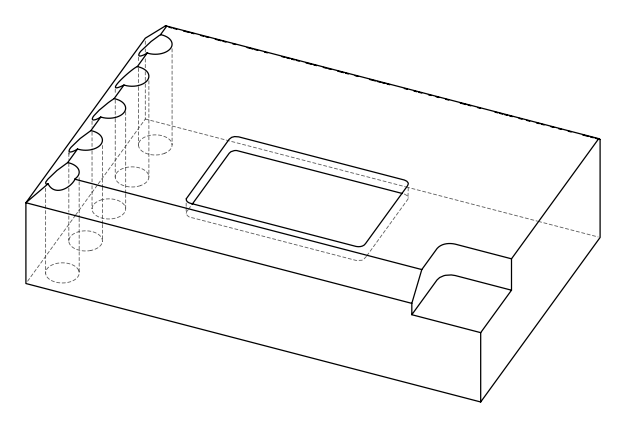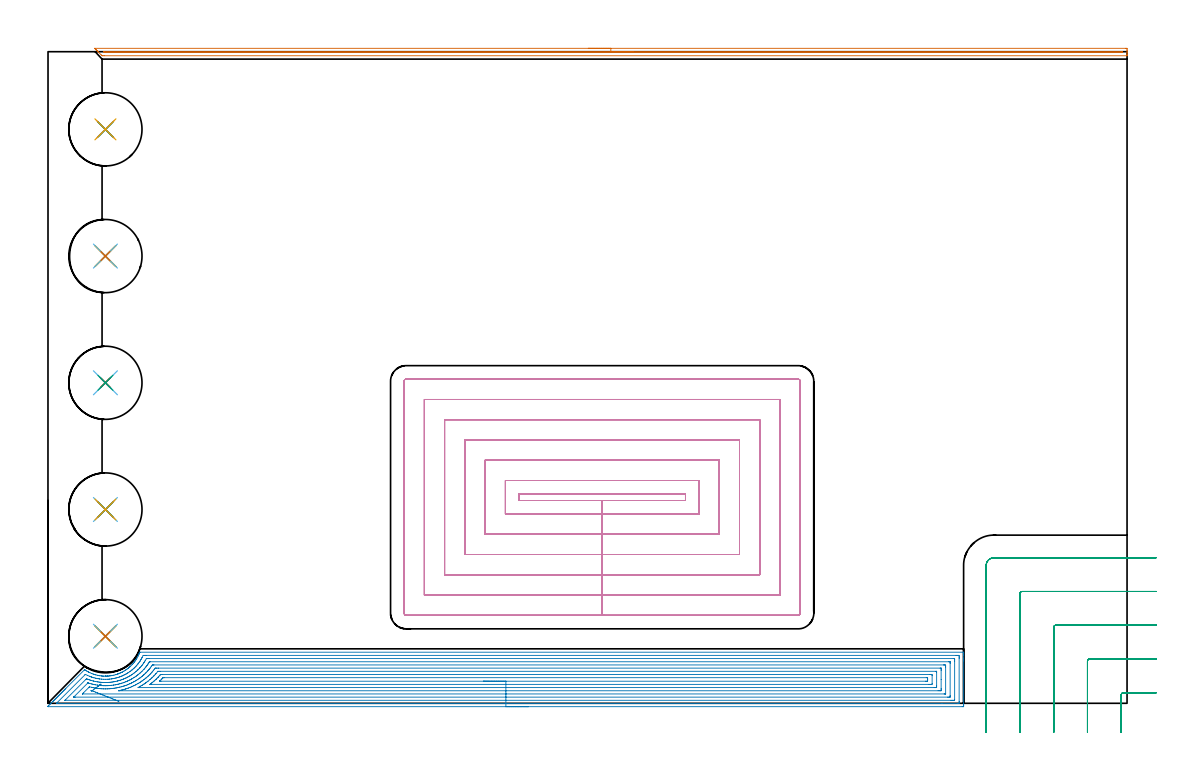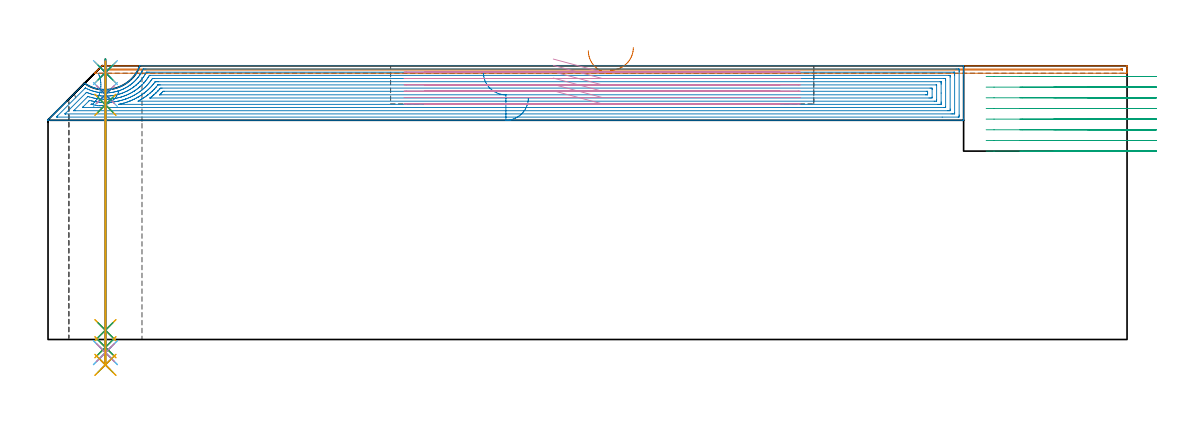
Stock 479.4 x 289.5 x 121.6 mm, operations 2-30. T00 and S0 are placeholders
(PLAN: 30 operations, 23 tool changes, 100 min)
(1 AREA_MILL | FG_CHAMFER_SURFACE | UGT0205_001 | 16.46 min | 82161 mm3)
(2 AREA_MILL_1 | FG_CHAMFER_SURFACE_1 | UGT0205_001 | 7.46 min | 2485 mm3)
(3 AREA_MILL_2 | FG_CHAMFER_SURFACE_2 | UGT0205_001 | 28.43 min | 117146 mm3)
(4 MILL_CORNER_NOTCH_RECTANGULAR | CORNER_NOTCH_RECTANGULAR | UGT0201_094 | Follow Part, ap 5, ae 75% | 8.41 min | 201663 mm3)
(5 MILL_RECTANGULAR_POCKET | POCKET_RECTANGULAR_STRAIGHT | NXT0201_011 | Follow Part, ap 3, ae 75% | 30.51 min | 370799 mm3)
(6 SPOT_DRILL | STEP1HOLE | NXT0321_9005460120000 | 0.05 min | 192 mm3)
(7 SPOT_DRILL_1 | STEP1HOLE_1 | NXT0321_9005460120000 | 0.05 min | 157 mm3)
(8 SPOT_DRILL_2 | STEP1HOLE_2 | NXT0321_9005460120000 | 0.05 min | 197 mm3)
(9 SPOT_DRILL_3 | STEP1HOLE_3 | NXT0321_9005460120000 | 0.05 min | 197 mm3)
(10 SPOT_DRILL_4 | STEP1HOLE_4 | NXT0321_9005460120000 | 0.05 min | 149 mm3)
(11 DRILL_BLIND_HOLE_INTO_CENTER | STEP1HOLE | NXT0301_056 | 0.06 min | 565 mm3)
(12 GUN_DRILL_THROUGH_HOLE | STEP1HOLE | UGT0307_005 | 0.57 min | 5896 mm3)
(13 SPADE_DRILL_TO_ENLARGE_THROUGH_HOLE | STEP1HOLE | UGT0306_010 | 0.52 min | 29347 mm3)
(14 DRILL_TO_ENLARGE_THROUGH_HOLE | STEP1HOLE | UGT0301_001 | 0.54 min | 61969 mm3)
(15 DRILL_BLIND_HOLE_INTO_CENTER_1 | STEP1HOLE_1 | NXT0301_056 | 0.06 min | 538 mm3)
(16 GUN_DRILL_THROUGH_HOLE_1 | STEP1HOLE_1 | UGT0307_005 | 0.57 min | 5911 mm3)
(17 SPADE_DRILL_TO_ENLARGE_THROUGH_HOLE_1 | STEP1HOLE_1 | UGT0306_010 | 0.52 min | 29365 mm3)
(18 DRILL_TO_ENLARGE_THROUGH_HOLE_1 | STEP1HOLE_1 | UGT0301_001 | 0.54 min | 62698 mm3)
(19 DRILL_BLIND_HOLE_INTO_CENTER_2 | STEP1HOLE_2 | NXT0301_056 | 0.06 min | 554 mm3)
(20 GUN_DRILL_THROUGH_HOLE_2 | STEP1HOLE_2 | UGT0307_005 | 0.57 min | 5887 mm3)
(21 SPADE_DRILL_TO_ENLARGE_THROUGH_HOLE_2 | STEP1HOLE_2 | UGT0306_010 | 0.52 min | 29403 mm3)
(22 DRILL_TO_ENLARGE_THROUGH_HOLE_2 | STEP1HOLE_2 | UGT0301_001 | 0.54 min | 62693 mm3)
(23 DRILL_BLIND_HOLE_INTO_CENTER_3 | STEP1HOLE_3 | NXT0301_056 | 0.06 min | 557 mm3)
(24 GUN_DRILL_THROUGH_HOLE_3 | STEP1HOLE_3 | UGT0307_005 | 0.57 min | 5904 mm3)
(25 SPADE_DRILL_TO_ENLARGE_THROUGH_HOLE_3 | STEP1HOLE_3 | UGT0306_010 | 0.52 min | 29416 mm3)
(26 DRILL_TO_ENLARGE_THROUGH_HOLE_3 | STEP1HOLE_3 | UGT0301_001 | 0.54 min | 62668 mm3)
(27 DRILL_BLIND_HOLE_INTO_CENTER_4 | STEP1HOLE_4 | NXT0301_056 | 0.06 min | 567 mm3)
(28 GUN_DRILL_THROUGH_HOLE_4 | STEP1HOLE_4 | UGT0307_005 | 0.57 min | 5871 mm3)
(29 SPADE_DRILL_TO_ENLARGE_THROUGH_HOLE_4 | STEP1HOLE_4 | UGT0306_010 | 0.52 min | 29409 mm3)
(30 DRILL_TO_ENLARGE_THROUGH_HOLE_4 | STEP1HOLE_4 | UGT0301_001 | 0.54 min | 62704 mm3)
(TOOL UGT0205_001 | Chamfer Mill 20 x 3 x 45 deg. | D20 FL50 Z2)
(TOOL UGT0201_094 | End mill 20 mm | D20 FL38 Z4)
(TOOL NXT0201_011 | ENDMILL 12mm [2P460-1200-NA 1630] | D12 FL38 Z6)
(TOOL NXT0321_9005460120000 | NC Spot Drill, 142deg, 12mm, Carbide, Uncoated | D12 PA142 FL30 Z2)
(TOOL NXT0301_056 | Carbide Drill 8.5mm [860.1-0850-026A1-MM 2214] | D8.5 PA140 FL47 Z2)
(TOOL UGT0307_005 | Gun Drill 8.3 mm | D8.3 PA130 FL24 Z1)
(TOOL UGT0306_010 | Spade Drill 19.5mm | D19.5 PA132 FL10 Z2)
(TOOL UGT0301_001 | Twist Drill 32.5 mm | D32.5 PA118 FL185 Z2)
(OP 2 AREA_MILL_1)
G17 G21 G94 G90
T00 M6
G54
G17 G0 G90 X240.05 Y291. S1061 M3
G43 Z131.6 H0
Z128.3
G94 G1 X240.088 Z127.428 F250.
X240.202 Z126.564
X240.391 Z125.712
X240.653 Z124.88
X240.987 Z124.074
X241.39 Z123.3
X241.858 Z122.564
X242.39 Z121.872
X242.979 Z121.229
X243.622 Z120.64
X244.314 Z120.108
X245.05 Z119.64
X245.824 Z119.237
X246.63 Z118.903
X247.462 Z118.641
X248.314 Z118.452
X249.178 Z118.338
X250.05 Z118.3
X478.78
X479.124 Y290.997 Z118.301
X479.39 Y290.992 Z118.303
X479.4 Y290.66 Z118.634
Y290.125 Z119.172
Y289.787 Z119.509
Y289.252 Z120.044
Y288.913 Z120.381
Y288.237 Z121.063
Y287.963 Z121.336
X479.398 Y287.83 Z121.463
X479.39 Y287.702 Z121.588
X479.227 Y287.7 Z121.6
X24.894
X24.093 Y287.705 Z121.595
X24. Y287.707 Z121.593
X23.659 Y288.04 Z121.257
X22.348 Y289.35 Z119.946
X22.213 Y289.486 Z119.812
X22.051 Y289.648 Z119.65
X21.911 Y289.787 Z119.509
X21.767 Y289.932 Z119.365
X21.624 Y290.075 Z119.223
X21.474 Y290.223 Z119.072
X21.32 Y290.379 Z118.919
X21.197 Y290.502 Z118.796
X21.037 Y290.66 Z118.634
X20.873 Y290.826 Z118.472
X20.768 Y290.93 Z118.364
X20.71 Y290.989 Z118.303
X20.793 Y290.997 Z118.3
X20.832 Y291.
X250.05
Y289.586 Z119.714
X477.199 Y289.585 Z119.715
X477.345 Y289.584 Z119.716
X477.381 Y289.581 Z119.719
X477.39 Y289.579 Z119.721
X477.394 Y289.569 Z119.731
X477.397 Y289.539 Z119.761
X477.399 Y289.39 Z119.91
X477.392 Y289.152 Z120.148
X477.391 Y289.128 Z120.172
X477.353 Y289.121 Z120.179
X477.234 Y289.118 Z120.182
X476.993 Y289.115 Z120.185
X476.788 Y289.114 Z120.186
X476.582
X25.581 Y289.115 Z120.185
X25.433 Y289.117 Z120.183
X25.164 Y289.121 Z120.179
X25.029 Y289.133 Z120.167
X24.894 Y289.26 Z120.04
X24.618 Y289.537 Z119.763
X24.591 Y289.568 Z119.732
X24.583 Y289.58 Z119.72
X24.593 Y289.581 Z119.719
X24.692 Y289.584 Z119.716
X24.894 Y289.585 Z119.715
X25.099 Y289.586 Z119.714
X250.05
X250.922 Z119.752
X251.786 Z119.866
X252.638 Z120.055
X253.47 Z120.317
X254.276 Z120.651
X255.05 Z121.054
X255.786 Z121.523
X256.478 Z122.054
X257.121 Z122.643
X257.71 Z123.286
X258.242 Z123.978
X258.71 Z124.714
X259.113 Z125.488
X259.447 Z126.294
X259.709 Z127.126
X259.898 Z127.978
X260.012 Z128.843
X260.05 Z129.714
G0 Z131.6
M5
M2
(OP 3 AREA_MILL_2)
G17 G21 G94 G90
T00 M6
G54
G17 G0 G90 X213.42 Y-1.5 S1061 M3
G43 Z131.6 H0
Z107.4
G94 G1 X213.382 Z106.528 F250.
X213.268 Z105.664
X213.079 Z104.812
X212.817 Z103.98
X212.483 Z103.174
X212.08 Z102.4
X211.611 Z101.664
X211.08 Z100.972
X210.491 Z100.329
X209.848 Z99.74
X209.156 Z99.208
X208.42 Z98.74
X207.646 Z98.337
X206.84 Z98.003
X206.008 Z97.741
X205.156 Z97.552
X204.291 Z97.438
X203.42 Z97.4
X0.04
X0.014 Y-1.473 Z97.427
X0.004 Y-1.46 Z97.44
X0.003 Y-1.394 Z97.505
Y-1.339 Z97.56
X0.01 Y-1.292 Z97.606
X0.171 Y-1.128 Z97.77
X0.349 Y-0.95 Z97.948
X0.941 Y-0.358 Z98.54
X1.064 Y-0.234 Z98.662
X1.439 Y0.139 Z99.039
X1.581 Y0.281 Z99.18
X2.124 Y0.827 Z99.721
X2.292 Y0.993 Z99.891
X2.404 Y1.105 Z100.003
X2.568 Y1.271 Z100.166
X2.734 Y1.435 Z100.333
X2.851 Y1.552 Z100.45
X3.013 Y1.715 Z100.61
X3.176 Y1.877 Z100.775
X3.298 Y1.999 Z100.896
X3.457 Y2.159 Z101.054
X3.618 Y2.319 Z101.216
X3.744 Y2.445 Z101.343
X3.901 Y2.604 Z101.499
X4.058 Y2.759 Z101.656
X4.191 Y2.892 Z101.79
X4.346 Y3.048 Z101.943
X4.501 Y3.202 Z102.1
X4.638 Y3.339 Z102.236
X4.79 Y3.492 Z102.387
X4.943 Y3.644 Z102.542
X5.084 Y3.785 Z102.683
X5.234 Y3.936 Z102.832
X5.385 Y4.086 Z102.984
X5.531 Y4.232 Z103.13
X5.678 Y4.381 Z103.276
X5.827 Y4.528 Z103.425
X5.977 Y4.679 Z103.576
X6.123 Y4.825 Z103.72
X6.268 Y4.97 Z103.867
X6.424 Y5.125 Z104.023
X6.567 Y5.269 Z104.165
X6.71 Y5.411 Z104.309
X6.871 Y5.572 Z104.47
X7.011 Y5.713 Z104.609
X7.152 Y5.853 Z104.751
X7.317 Y6.019 Z104.916
X7.456 Y6.158 Z105.053
X7.594 Y6.295 Z105.193
X7.764 Y6.465 Z105.363
X7.9 Y6.602 Z105.498
X16.229 Y14.93 Z113.829
X16.232 Y14.931
X16.274 Y14.914 Z113.812
X16.305 Y14.902 Z113.799
X16.31 Y14.898 Z113.796
X16.527 Y14.755 Z113.653
X16.697 Y14.646 Z113.543
X16.784 Y14.59 Z113.488
X17.228 Y14.321 Z113.218
X17.677 Y14.063 Z112.961
X17.954 Y13.913 Z112.812
X18.034 Y13.87 Z112.769
X18.099 Y13.837 Z112.737
X18.301 Y13.736 Z112.634
X18.484 Y13.65 Z112.547
X18.57 Y13.609 Z112.506
X19.463 Y13.223 Z112.122
X20.075 Y12.986 Z111.884
X20.356 Y12.892 Z111.788
X20.717 Y12.778 Z111.674
X20.801 Y12.752 Z111.648
X21.248 Y12.626 Z111.523
X22.141 Y12.41 Z111.308
X22.406 Y12.363 Z111.26
X22.504 Y12.348 Z111.24
X22.941 Y12.266 Z111.164
X23.034 Y12.249 Z111.148
X23.844 Y12.145 Z111.04
X23.927 Y12.134 Z111.03
X24.248 Y12.101 Z110.999
X24.534 Y12.082 Z110.981
X24.82 Y12.07 Z110.969
X25.464 Y12.066 Z110.954
X25.63 Z110.953
X25.645 Y12.064 Z110.955
X25.667
X25.713 Z110.956
X25.719
X25.778 Y12.067
X26.277 Y12.081 Z110.977
X26.281 Y12.082
X26.524 Y12.091 Z110.985
X26.606 Y12.093 Z110.988
X26.752 Y12.102 Z110.998
X27.417 Y12.178 Z111.071
X27.499 Y12.186 Z111.081
X27.921 Y12.249 Z111.146
X28.31 Y12.308 Z111.205
X28.392 Y12.32 Z111.217
X29.285 Y12.507 Z111.407
X30.177 Y12.75 Z111.648
X30.926 Y12.986 Z111.883
X30.99 Y13.01 Z111.905
X31.07 Y13.038 Z111.934
X31.518 Y13.211 Z112.109
X31.682 Y13.28 Z112.179
X31.884 Y13.366 Z112.263
X31.963 Y13.4 Z112.297
X32.372 Y13.589 Z112.488
X32.777 Y13.779 Z112.676
X32.856 Y13.816 Z112.713
X32.966 Y13.87 Z112.769
X33.749 Y14.31 Z113.209
X34.471 Y14.755 Z113.653
X34.642 Y14.869 Z113.767
X34.885 Y15.042 Z113.94
X35.091 Y15.189 Z114.088
X35.535 Y15.521 Z114.421
X35.681 Y15.64 Z114.538
X36.02 Y15.931 Z114.827
X36.35 Y16.212 Z115.111
X36.428 Y16.278 Z115.178
X36.689 Y16.523 Z115.421
X37.321 Y17.155 Z116.054
X37.556 Y17.409 Z116.308
X37.89 Y17.793 Z116.692
X38.302 Y18.294 Z117.193
X38.366 Y18.38 Z117.28
X38.629 Y18.734 Z117.632
X38.732 Y18.88 Z117.777
X38.945 Y19.179 Z118.077
X39.03 Y19.308 Z118.205
X39.106 Y19.423 Z118.32
X39.496 Y20.063 Z118.962
X39.999 Y20.968 Z119.868
X40.398 Y21.833 Z120.732
X40.457 Y21.971 Z120.87
X40.533 Y22.15 Z121.044
X40.596 Y22.298 Z121.194
X40.696 Y22.551 Z121.448
X40.74 Y22.657 Z121.552
X40.763 Y22.696 Z121.59
X40.817 Y22.7 Z121.6
X406.629
X406.79 Y22.697 Z121.588
X406.793 Y22.661 Z121.553
X406.8 Y22.279 Z121.179
Y21.942 Z120.841
Y21.262 Z120.157
Y20.033 Z118.93
Y19.485 Z118.379
Y18.871 Z117.766
Y-0.676 Z98.221
X406.798 Y-0.95 Z97.947
X406.792 Y-1.492 Z97.406
X406.729 Y-1.494 Z97.403
X406.182 Y-1.5 Z97.4
X203.42
Y-0.086 Z98.814
X4.214 Y-0.085 Z98.815
X4.191 Y-0.084 Z98.816
X3.7 Y-0.062 Z98.838
X3.942 Y0.186 Z99.086
X4.191 Y0.441 Z99.341
X16.412 Y12.661 Z111.561
X16.509 Y12.756 Z111.656
X16.588 Y12.83 Z111.73
X16.609 Y12.848 Z111.748
X16.634 Y12.838 Z111.738
X16.697 Y12.81 Z111.71
X17.597 Y12.37 Z111.27
X18.484 Y11.997 Z110.897
X19.117 Y11.747 Z110.647
X19.377 Y11.655 Z110.555
X19.449 Y11.631 Z110.531
X19.897 Y11.488 Z110.388
X20.271 Y11.38 Z110.28
X20.422 Y11.338 Z110.238
X21.164 Y11.158 Z110.058
X21.599 Y11.055 Z109.955
X22.057 Y10.968 Z109.868
X22.227 Y10.939 Z109.839
X22.829 Y10.841 Z109.741
X22.95 Y10.824 Z109.724
X23.713 Y10.73 Z109.63
X23.844 Y10.718 Z109.618
X24.675 Y10.661 Z109.561
X24.737 Y10.659 Z109.559
X25.583 Y10.647 Z109.547
X25.63 Y10.648 Z109.548
X26.453 Y10.671 Z109.571
X26.524 Y10.674 Z109.574
X26.924 Y10.698 Z109.598
X27.285 Y10.731 Z109.631
X27.417 Y10.746 Z109.646
X28.078 Y10.831 Z109.731
X28.31 Y10.865 Z109.765
X28.852 Y10.95 Z109.85
X29.204 Y11.021 Z109.921
X29.591 Y11.104 Z110.004
X30.097 Y11.22 Z110.12
X30.311 Y11.276 Z110.176
X30.99 Y11.458 Z110.358
X31.014 Y11.465 Z110.365
X31.09 Y11.488 Z110.388
X31.772 Y11.71 Z110.61
X31.884 Y11.748 Z110.648
X32.339 Y11.924 Z110.824
X32.777 Y12.101 Z111.001
X32.971 Y12.184 Z111.084
X33.403 Y12.377 Z111.277
X33.62 Y12.477 Z111.377
X33.67 Y12.502 Z111.402
X34.182 Y12.756 Z111.656
X34.564 Y12.964 Z111.864
X34.757 Y13.073 Z111.973
X35.091 Y13.265 Z112.165
X35.319 Y13.403 Z112.303
X35.457 Y13.489 Z112.389
X35.864 Y13.749 Z112.649
X36.35 Y14.079 Z112.979
X36.394 Y14.11 Z113.01
X36.454 Y14.154 Z113.054
X36.901 Y14.494 Z113.394
X37.244 Y14.762 Z113.662
X37.397 Y14.89 Z113.79
X37.576 Y15.042 Z113.942
X37.874 Y15.303 Z114.203
X38.137 Y15.537 Z114.437
X38.339 Y15.73 Z114.63
X38.544 Y15.931 Z114.831
X38.786 Y16.174 Z115.074
X39.03 Y16.424 Z115.324
X39.219 Y16.631 Z115.531
X39.386 Y16.819 Z115.719
X39.633 Y17.108 Z116.008
X39.923 Y17.454 Z116.354
X40.036 Y17.596 Z116.496
X40.121 Y17.708 Z116.608
X40.414 Y18.108 Z117.008
X40.766 Y18.596 Z117.496
X40.787 Y18.626 Z117.526
X40.817 Y18.671 Z117.571
X41.127 Y19.176 Z118.076
X41.313 Y19.485 Z118.385
X41.459 Y19.735 Z118.635
X41.71 Y20.181 Z119.081
X41.778 Y20.306 Z119.206
X42.249 Y21.262 Z120.162
X42.581 Y21.284 Z120.184
X42.603 Y21.285 Z120.185
X43.473 Y21.286 Z120.186
X403.478
X404.373 Y21.285 Z120.185
X404.396 Y21.284 Z120.184
X404.79 Y21.262 Z120.162
X404.797 Y20.863 Z119.763
X404.799 Y20.373 Z119.273
X404.8 Y19.971 Z118.871
X404.799 Y0.827 Z99.727
X404.798 Y0.427 Z99.327
X404.79 Y-0.062 Z98.838
X404.418 Y-0.084 Z98.816
X404.396 Y-0.085 Z98.815
X397.273 Y-0.086 Z98.814
X203.42
Y1.328 Z100.228
X7.698 Y1.329 Z100.229
X7.626 Y1.332 Z100.232
X7.567 Y1.335 Z100.235
X7.55 Y1.339 Z100.239
X7.575 Y1.367 Z100.267
X7.675 Y1.473 Z100.373
X7.764 Y1.565 Z100.465
X7.839 Y1.64 Z100.54
X16.799 Y10.6 Z109.5
X17.067 Y10.86 Z109.76
X17.109 Y10.898 Z109.798
X17.127 Y10.909 Z109.809
X17.591 Y10.726 Z109.626
X17.914 Y10.6 Z109.5
X18.484 Y10.395 Z109.295
X18.795 Y10.291 Z109.191
X19.377 Y10.116 Z109.016
X20.049 Y9.931 Z108.831
X20.271 Y9.876 Z108.776
X20.952 Y9.712 Z108.612
X21.164 Y9.668 Z108.568
X21.218 Y9.658 Z108.558
X22.057 Y9.516 Z108.416
X22.291 Y9.479 Z108.379
X22.95 Y9.391 Z108.291
X23.319 Y9.345 Z108.245
X23.844 Y9.299 Z108.199
X24.287 Y9.271 Z108.171
X24.737 Y9.249 Z108.149
X25.21 Y9.241 Z108.141
X25.63 Y9.238 Z108.138
X26.096 Y9.248 Z108.148
X26.524 Y9.263 Z108.163
X26.956 Y9.282 Z108.182
X27.417 Y9.319 Z108.219
X27.773 Y9.358 Z108.258
X28.31 Y9.423 Z108.323
X28.565 Y9.458 Z108.358
X29.204 Y9.555 Z108.455
X29.338 Y9.578 Z108.478
X30.022 Y9.712 Z108.612
X30.084 Y9.725 Z108.625
X30.097 Y9.728 Z108.628
X30.803 Y9.897 Z108.797
X30.99 Y9.945 Z108.845
X31.505 Y10.088 Z108.988
X31.884 Y10.198 Z109.098
X32.192 Y10.293 Z109.193
X32.777 Y10.482 Z109.382
X32.865 Y10.513 Z109.413
X33.098 Y10.6 Z109.5
X33.506 Y10.763 Z109.663
X33.67 Y10.831 Z109.731
X34.13 Y11.031 Z109.931
X34.564 Y11.226 Z110.126
X34.743 Y11.31 Z110.21
X35.118 Y11.488 Z110.388
X35.343 Y11.602 Z110.502
X35.457 Y11.661 Z110.561
X35.917 Y11.92 Z110.82
X36.35 Y12.166 Z111.066
X36.483 Y12.245 Z111.145
X36.699 Y12.377 Z111.277
X37.032 Y12.587 Z111.487
X37.244 Y12.724 Z111.624
X37.565 Y12.946 Z111.846
X38.019 Y13.265 Z112.165
X38.087 Y13.315 Z112.215
X38.137 Y13.352 Z112.252
X38.587 Y13.706 Z112.606
X39.03 Y14.066 Z112.966
X39.078 Y14.106 Z113.006
X39.133 Y14.154 Z113.054
X39.55 Y14.525 Z113.425
X39.923 Y14.864 Z113.764
X40.015 Y14.952 Z113.852
X40.106 Y15.042 Z113.942
X40.457 Y15.4 Z114.3
X40.817 Y15.769 Z114.669
X40.894 Y15.854 Z114.754
X40.963 Y15.931 Z114.831
X41.306 Y16.333 Z115.233
X41.71 Y16.812 Z115.712
X41.716 Y16.819 Z115.719
X42.093 Y17.327 Z116.227
X42.373 Y17.708 Z116.608
X42.468 Y17.842 Z116.742
X42.603 Y18.038 Z116.938
X42.82 Y18.381 Z117.281
X42.953 Y18.596 Z117.496
X43.155 Y18.937 Z117.837
X43.649 Y19.789 Z118.689
X43.693 Y19.863 Z118.763
X43.75 Y19.865 Z118.765
X44.003 Y19.869 Z118.769
X44.39 Y19.871 Z118.771
X44.895
X402.221
X402.609 Y19.869 Z118.769
X402.738 Y19.867 Z118.767
X402.777 Y19.865 Z118.765
X402.79 Y19.8 Z118.7
X402.794 Y19.674 Z118.574
X402.798 Y19.485 Z118.385
X402.8 Y19.295 Z118.195
Y18.596 Z117.496
X402.799 Y1.715 Z100.615
X402.797 Y1.528 Z100.428
X402.79 Y1.342 Z100.242
X402.609 Y1.336 Z100.236
X402.102 Y1.331 Z100.231
X401.716 Y1.329 Z100.229
X401.211
X203.42 Y1.328 Z100.228
Y2.743 Z101.643
X12.091
X11.594 Y2.747 Z101.647
X11.419 Y2.749 Z101.649
X11.411 Y2.752 Z101.652
X11.42 Y2.764 Z101.664
X11.449 Y2.797 Z101.697
X11.501 Y2.851 Z101.751
X11.63 Y2.982 Z101.882
X17.591 Y8.942 Z107.842
X17.68 Y9.026 Z107.926
X17.719 Y9.059 Z107.959
X17.733 Y9.068 Z107.968
X17.75 Y9.064 Z107.964
X17.945 Y9.006 Z107.906
X18.543 Y8.823 Z107.723
X19.377 Y8.603 Z107.503
X19.676 Y8.526 Z107.426
X20.271 Y8.388 Z107.288
X20.821 Y8.276 Z107.176
X21.164 Y8.215 Z107.115
X21.901 Y8.09 Z106.99
X22.057 Y8.068 Z106.968
X22.935 Y7.95 Z106.85
X22.95 Y7.949 Z106.849
X23.074 Y7.935 Z106.835
X23.844 Y7.874 Z106.774
X23.909 Y7.87 Z106.77
X24.737 Y7.832 Z106.732
X24.844 Y7.829 Z106.729
X25.63 Y7.821 Z106.721
X25.744 Y7.822 Z106.722
X26.524 Y7.842 Z106.742
X26.613 Y7.846 Z106.746
X27.417 Y7.891 Z106.791
X27.458 Y7.893 Z106.793
X27.904 Y7.935 Z106.835
X28.268 Y7.977 Z106.877
X28.31 Y7.983 Z106.883
X29.054 Y8.084 Z106.984
X29.204 Y8.106 Z107.006
X29.824 Y8.206 Z107.106
X30.097 Y8.26 Z107.16
X30.565 Y8.357 Z107.257
X30.99 Y8.451 Z107.351
X31.292 Y8.523 Z107.423
X31.884 Y8.672 Z107.572
X32.004 Y8.703 Z107.603
X32.436 Y8.823 Z107.723
X32.699 Y8.901 Z107.801
X32.777 Y8.925 Z107.825
X33.372 Y9.12 Z108.02
X33.67 Y9.219 Z108.119
X34.029 Y9.355 Z108.255
X34.564 Y9.561 Z108.461
X34.671 Y9.605 Z108.505
X34.925 Y9.712 Z108.612
X35.293 Y9.875 Z108.775
X35.457 Y9.949 Z108.849
X35.901 Y10.158 Z109.058
X36.35 Y10.374 Z109.274
X36.501 Y10.45 Z109.35
X36.785 Y10.6 Z109.5
X37.079 Y10.764 Z109.664
X37.244 Y10.858 Z109.758
X37.642 Y11.092 Z109.992
X38.137 Y11.387 Z110.287
X38.2 Y11.426 Z110.326
X38.298 Y11.488 Z110.388
X38.737 Y11.78 Z110.68
X39.03 Y11.98 Z110.88
X39.263 Y12.146 Z111.046
X39.581 Y12.377 Z111.277
X39.776 Y12.524 Z111.424
X39.923 Y12.639 Z111.539
X40.27 Y12.921 Z111.821
X40.688 Y13.265 Z112.165
X40.757 Y13.324 Z112.224
X40.817 Y13.376 Z112.276
X41.226 Y13.747 Z112.647
X41.668 Y14.154 Z113.054
X41.689 Y14.175 Z113.075
X42.535 Y15.042 Z113.942
X42.568 Y15.077 Z113.977
X42.603 Y15.116 Z114.016
X42.979 Y15.557 Z114.457
X43.296 Y15.931 Z114.831
X43.387 Y16.04 Z114.94
X43.497 Y16.178 Z115.078
X43.773 Y16.545 Z115.445
X43.976 Y16.819 Z115.719
X44.149 Y17.059 Z115.959
X44.39 Y17.402 Z116.302
X44.511 Y17.588 Z116.488
X44.587 Y17.708 Z116.608
X44.853 Y18.136 Z117.036
X44.973 Y18.327 Z117.227
X45.024 Y18.406 Z117.306
X45.055 Y18.45 Z117.35
X45.096 Y18.452 Z117.352
X45.283 Y18.456 Z117.356
X45.424 Y18.457 Z117.357
X400.07
X400.715 Y18.452 Z117.352
X400.785 Y18.45 Z117.35
X400.79 Y18.358 Z117.258
X400.795 Y18.149 Z117.049
X400.8 Y17.73 Z116.63
Y3.492 Z102.392
X400.794 Y3.059 Z101.959
X400.79 Y2.843 Z101.743
X400.781 Y2.75 Z101.65
X400.678 Y2.747 Z101.647
X399.929 Y2.743 Z101.643
X399.789
X203.42
Y4.157 Z103.057
X15.429
X15.309 Y4.159 Z103.059
X15.273 Y4.162 Z103.062
X15.272 Y4.163 Z103.063
X15.277 Y4.171 Z103.071
X15.319 Y4.218 Z103.118
X15.479 Y4.381 Z103.281
X15.641 Y4.543 Z103.443
X18.144 Y7.046 Z105.946
X18.315 Y7.214 Z106.114
X18.374 Y7.27 Z106.17
X18.422 Y7.312 Z106.212
X18.45 Y7.326 Z106.226
X19.422 Y7.091 Z105.991
X19.612 Y7.046 Z105.946
X20.271 Y6.915 Z105.815
X20.434 Y6.883 Z105.783
X21.164 Y6.761 Z105.661
X21.506 Y6.706 Z105.606
X22.057 Y6.631 Z105.531
X22.535 Y6.571 Z105.471
X22.95 Y6.528 Z105.428
X23.519 Y6.481 Z105.381
X23.844 Y6.46 Z105.36
X24.465 Y6.428 Z105.328
X24.737 Y6.42 Z105.32
X25.377 Y6.41 Z105.31
X25.63
X26.258 Y6.422 Z105.322
X26.524 Y6.431 Z105.331
X27.115 Y6.458 Z105.358
X27.417 Y6.477 Z105.377
X27.947 Y6.519 Z105.419
X28.31 Y6.555 Z105.455
X28.752 Y6.607 Z105.507
X29.204 Y6.666 Z105.566
X29.539 Y6.713 Z105.613
X30.097 Y6.799 Z105.699
X30.31 Y6.834 Z105.734
X30.99 Y6.966 Z105.866
X31.057 Y6.98 Z105.88
X31.364 Y7.046 Z105.946
X31.786 Y7.143 Z106.043
X31.884 Y7.167 Z106.067
X32.496 Y7.326 Z106.226
X32.777 Y7.402 Z106.302
X33.193 Y7.521 Z106.421
X33.67 Y7.662 Z106.562
X33.879 Y7.727 Z106.627
X34.529 Y7.935 Z106.835
X34.555 Y7.943 Z106.843
X34.564 Y7.947 Z106.847
X35.197 Y8.193 Z107.093
X35.457 Y8.296 Z107.196
X35.83 Y8.452 Z107.352
X36.35 Y8.673 Z107.573
X36.454 Y8.72 Z107.62
X36.68 Y8.823 Z107.723
X37.062 Y9.004 Z107.904
X37.244 Y9.092 Z107.992
X37.659 Y9.298 Z108.198
X38.137 Y9.553 Z108.453
X38.24 Y9.609 Z108.509
X38.422 Y9.712 Z108.612
X38.806 Y9.934 Z108.834
X39.03 Y10.067 Z108.967
X39.361 Y10.271 Z109.171
X39.923 Y10.622 Z109.522
X40.436 Y10.978 Z109.878
X40.817 Y11.246 Z110.146
X40.957 Y11.349 Z110.249
X41.144 Y11.488 Z110.388
X41.461 Y11.736 Z110.636
X41.71 Y11.933 Z110.833
X41.954 Y12.135 Z111.035
X42.242 Y12.377 Z111.277
X42.435 Y12.544 Z111.444
X42.603 Y12.693 Z111.593
X42.903 Y12.968 Z111.868
X43.221 Y13.265 Z112.165
X43.361 Y13.4 Z112.3
X43.497 Y13.534 Z112.434
X43.803 Y13.849 Z112.749
X44.097 Y14.154 Z113.054
X44.238 Y14.305 Z113.205
X44.39 Y14.473 Z113.373
X44.654 Y14.78 Z113.68
X44.876 Y15.042 Z113.942
X45.06 Y15.265 Z114.165
X45.283 Y15.541 Z114.441
X45.452 Y15.763 Z114.663
X45.577 Y15.931 Z114.831
X45.829 Y16.277 Z115.177
X46.177 Y16.762 Z115.662
X46.364 Y17.034 Z115.934
X46.47 Y17.038 Z115.938
X46.62 Y17.041 Z115.941
X46.845 Y17.043 Z115.943
X47.07
X397.918
X398.143 Y17.041 Z115.941
X398.367 Y17.038 Z115.938
X398.79 Y17.03 Z115.93
X398.793 Y16.819 Z115.719
X398.799 Y16.166 Z115.066
Y4.381 Z103.281
X398.795 Y4.217 Z103.117
X398.792 Y4.177 Z103.077
X398.789 Y4.164 Z103.064
X398.742 Y4.162 Z103.062
X398.593 Y4.159 Z103.059
X398.367 Y4.157 Z103.057
X398.143
X203.42
Y5.571 Z104.471
X31.579 Y5.572 Z104.472
X31.531 Y5.573 Z104.473
X31.461 Y5.577 Z104.477
X31.448 Y5.579 Z104.479
X31.472 Y5.587 Z104.487
X31.513 Y5.599 Z104.499
X31.884 Y5.68 Z104.58
X32.274 Y5.769 Z104.669
X32.496 Y5.822 Z104.722
X32.777 Y5.891 Z104.791
X32.991 Y5.945 Z104.845
X33.695 Y6.133 Z105.033
X33.782 Y6.158 Z105.058
X34.382 Y6.338 Z105.238
X34.564 Y6.394 Z105.294
X35.057 Y6.555 Z105.455
X35.457 Y6.689 Z105.589
X35.719 Y6.786 Z105.686
X36.35 Y7.024 Z105.924
X36.366 Y7.03 Z105.93
X36.406 Y7.046 Z105.946
X36.993 Y7.295 Z106.195
X37.244 Y7.403 Z106.303
X37.611 Y7.569 Z106.469
X38.137 Y7.81 Z106.71
X38.222 Y7.85 Z106.75
X38.398 Y7.935 Z106.835
X38.818 Y8.146 Z107.046
X39.03 Y8.256 Z107.156
X39.397 Y8.458 Z107.358
X39.923 Y8.751 Z107.651
X39.97 Y8.777 Z107.677
X40.049 Y8.823 Z107.723
X40.526 Y9.113 Z108.013
X40.817 Y9.292 Z108.192
X41.074 Y9.456 Z108.356
X41.467 Y9.712 Z108.612
X41.612 Y9.809 Z108.709
X41.71 Y9.876 Z108.776
X42.133 Y10.179 Z109.079
X42.603 Y10.519 Z109.419
X42.65 Y10.554 Z109.454
X42.708 Y10.6 Z109.5
X43.145 Y10.95 Z109.85
X43.497 Y11.233 Z110.133
X43.636 Y11.35 Z110.25
X43.798 Y11.488 Z110.388
X44.112 Y11.765 Z110.665
X44.39 Y12.012 Z110.912
X44.58 Y12.188 Z111.088
X44.779 Y12.377 Z111.277
X45.033 Y12.625 Z111.525
X45.283 Y12.873 Z111.773
X45.477 Y13.072 Z111.972
X45.662 Y13.265 Z112.165
X45.909 Y13.532 Z112.432
X46.177 Y13.827 Z112.727
X46.329 Y14.003 Z112.903
X46.456 Y14.154 Z113.054
X46.733 Y14.489 Z113.389
X47.07 Y14.903 Z113.803
X47.513 Y15.49 Z114.39
X47.573 Y15.565 Z114.465
X47.609 Y15.61 Z114.51
X47.67 Y15.622 Z114.522
X47.963 Y15.625 Z114.525
X48.268 Y15.628 Z114.528
X48.857 Y15.629 Z114.529
X49.16
X396.356 Y15.628 Z114.528
X396.661 Y15.627 Z114.527
X396.743 Y15.624 Z114.524
X396.779 Y15.622 Z114.522
X396.79 Y15.607 Z114.507
X396.796 Y15.493 Z114.393
X396.799 Y15.042 Z113.942
X396.8 Y14.601 Z113.501
Y10.6 Z109.5
Y6.605 Z105.505
X396.798 Y6.158 Z105.058
X396.795 Y5.721 Z104.621
X396.788 Y5.578 Z104.478
X396.651 Y5.576 Z104.476
X396.356 Y5.573 Z104.473
X396.052 Y5.571 Z104.471
X395.463
X203.42
Y6.985 Z105.885
X39.984
X40.817 Y7.447 Z106.347
X41.128 Y7.625 Z106.525
X41.662 Y7.935 Z106.835
X41.692 Y7.953 Z106.853
X41.71 Y7.964 Z106.864
X42.239 Y8.297 Z107.197
X42.603 Y8.528 Z107.428
X42.782 Y8.646 Z107.546
X43.045 Y8.823 Z107.723
X43.311 Y9.008 Z107.908
X43.497 Y9.14 Z108.04
X43.827 Y9.383 Z108.283
X44.267 Y9.712 Z108.612
X44.337 Y9.765 Z108.665
X44.39 Y9.807 Z108.707
X45.318 Y10.566 Z109.466
X45.357 Y10.6 Z109.5
X45.789 Y10.986 Z109.886
X46.177 Y11.334 Z110.234
X46.257 Y11.409 Z110.309
X46.339 Y11.488 Z110.388
X46.706 Y11.85 Z110.75
X47.07 Y12.212 Z111.112
X47.152 Y12.296 Z111.196
X47.229 Y12.377 Z111.277
X47.581 Y12.757 Z111.657
X47.963 Y13.18 Z112.08
X48.003 Y13.226 Z112.126
X48.775 Y14.154 Z113.054
X48.814 Y14.196 Z113.096
X48.831 Y14.208 Z113.108
X48.857 Y14.209 Z113.109
X49.689 Y14.214 Z113.114
X49.75 Y14.215 Z113.115
X394.569 Y14.214 Z113.114
X394.63 Y14.213 Z113.113
X394.751 Y14.208 Z113.108
X394.791 Y14.201 Z113.101
X394.794 Y14.186 Z113.086
X394.796 Y14.154 Z113.054
X394.799 Y13.925 Z112.825
Y7.706 Z106.606
X394.791 Y7.046 Z105.946
X394.79 Y6.995 Z105.895
X394.691 Y6.989 Z105.889
X394.629 Y6.986 Z105.886
X394.569
X393.737 Y6.985 Z105.885
X203.42
Y8.4 Z107.3
X45.709
X45.559 Y8.401 Z107.301
X45.283 Y8.404 Z107.304
Y8.405 Z107.305
Y8.407 Z107.307
X45.52 Y8.588 Z107.488
X45.826 Y8.823 Z107.723
X46.022 Y8.977 Z107.877
X46.177 Y9.101 Z108.001
X46.512 Y9.378 Z108.278
X46.912 Y9.712 Z108.612
X46.997 Y9.784 Z108.684
X47.07 Y9.849 Z108.749
X47.466 Y10.206 Z109.106
X47.899 Y10.6 Z109.5
X47.932 Y10.631 Z109.531
X47.963 Y10.661 Z109.561
X48.38 Y11.074 Z109.974
X48.795 Y11.488 Z110.388
X48.825 Y11.52 Z110.42
X48.857 Y11.553 Z110.453
X49.254 Y11.982 Z110.882
X49.612 Y12.377 Z111.277
X49.677 Y12.45 Z111.35
X49.75 Y12.533 Z111.433
X49.989 Y12.793 Z111.693
X50.22 Y12.798 Z111.698
X50.643 Y12.8 Z111.7
X391.889
X392.359 Y12.798 Z111.698
X392.783 Y12.793 Z111.693
X392.799 Y12.377 Z111.277
X392.8 Y12.36 Z111.26
Y8.806 Z107.706
X392.783 Y8.407 Z107.307
X392.313 Y8.402 Z107.302
X391.889 Y8.4 Z107.3
X391.422
X203.42
Y9.814 Z108.714
X50.169
X49.75 Y9.815 Z108.715
X49.644 Y9.817 Z108.717
X49.586 Y9.821 Z108.721
X49.587 Y9.824 Z108.724
X49.609 Y9.852 Z108.752
X49.636 Y9.881 Z108.781
X49.75 Y9.994 Z108.894
X50.054 Y10.298 Z109.198
X50.355 Y10.6 Z109.5
X50.497 Y10.746 Z109.646
X50.643 Y10.898 Z109.798
X50.93 Y11.203 Z110.103
X51.015 Y11.292 Z110.192
X51.07 Y11.348 Z110.248
X51.099 Y11.376 Z110.276
X51.142 Y11.379 Z110.279
X51.537 Y11.385 Z110.285
X51.64 Y11.386 Z110.286
X390.206
X390.537 Y11.384 Z110.284
X390.703 Y11.382 Z110.282
X390.778 Y11.379 Z110.279
X390.79 Y11.33 Z110.23
X390.798 Y10.797 Z109.697
Y10.6 Z109.5
X390.792 Y9.914 Z108.814
X390.785 Y9.821 Z108.721
X390.695 Y9.818 Z108.718
X390.498 Y9.816 Z108.716
X390.103 Y9.814 Z108.714
X390.
X203.42
X202.548 Z108.752
X201.683 Z108.866
X200.832 Z109.054
X200. Z109.317
X199.194 Z109.651
X198.42 Z110.053
X197.684 Z110.522
X196.992 Z111.053
X196.349 Z111.643
X195.759 Z112.286
X195.228 Z112.978
X194.76 Z113.714
X194.357 Z114.488
X194.023 Z115.294
X193.761 Z116.126
X193.572 Z116.977
X193.458 Z117.842
X193.42 Z118.714
G0 Z131.6
X22.356 Y7.638
Z118.188
G1 X22.689 Y7.886 Z117.42
X22.966 Y8.093 Z116.619
X23.186 Y8.257 Z115.791
X23.348 Y8.377 Z114.942
X23.45 Y8.453 Z114.079
X23.491 Y8.484 Z113.208
X23.47 Y8.469 Z112.336
X23.39 Y8.408 Z111.47
X23.248 Y8.303 Z110.615
X23.048 Y8.154 Z109.779
X22.79 Y7.962 Z108.968
X22.476 Y7.728 Z108.189
X22.109 Y7.455 Z107.446
X21.692 Y7.143 Z106.746
X21.227 Y6.797 Z106.094
X20.719 Y6.418 Z105.495
X20.17 Y6.009 Z104.954
X19.586 Y5.574 Z104.474
X19.585 Y5.573 Z104.473
X19.537 Y5.572 Z104.472
X19.445 Y5.571 Z104.471
X19.377
X19.324 Y5.573 Z104.473
X19.236 Y5.577 Z104.477
X19.143 Y5.584 Z104.484
X19.154 Y5.598 Z104.498
X19.197 Y5.637 Z104.537
X19.317 Y5.626 Z104.526
X19.377 Y5.619 Z104.519
X19.43 Y5.61 Z104.51
X19.493 Y5.597 Z104.497
X19.576 Y5.578 Z104.478
X19.586 Y5.574 Z104.474
X20.358 Y5.268 Z104.208
X21.149 Y4.955 Z104.016
X21.953 Y4.636 Z103.899
X22.763 Y4.315 Z103.858
X23.574 Y3.994 Z103.893
X24.378 Y3.676 Z104.003
X25.171 Y3.362 Z104.189
X25.945 Y3.055 Z104.448
X26.696 Y2.758 Z104.779
X27.417 Y2.472 Z105.179
X28.102 Y2.2 Z105.645
X28.748 Y1.945 Z106.173
X29.348 Y1.707 Z106.76
X29.898 Y1.489 Z107.401
X30.394 Y1.293 Z108.091
X30.833 Y1.119 Z108.825
X31.21 Y0.969 Z109.597
X31.523 Y0.845 Z110.402
G0 Z131.6
M5
M2
(OP 4 MILL_CORNER_NOTCH_RECTANGULAR)
G17 G21 G94 G90
T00 M6
G54
G17 G0 G90 X492.4 Y4.7 S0 M3
G43 Z131.6 H0
Z116.862
G94 G1 X489.4 F250.
X477.794 F500.
G3 X476.8 Y3.706 R1.
G1 Y-10.
Y-13. F250.
G0 Z131.6
X492.4 Y19.7
Z116.862
G1 X489.4
X462.794 F500.
G3 X461.8 Y18.706 R1.
G1 Y-10.
Y-13. F250.
G0 Z131.6
X492.4 Y34.7
Z116.862
G1 X489.4
X447.795 F500.
G3 X446.8 Y33.705 R1.
G1 Y-10.
Y-13. F250.
G0 Z131.6
X492.4 Y49.7
Z116.862
G1 X489.4
X432.795 F500.
G3 X431.8 Y48.705 R1.
G1 Y-10.
Y-13. F250.
G0 Z131.6
X492.4 Y64.7
Z116.862
G1 X489.4
X420.3 F500.
G3 X416.8 Y61.2 R3.5
G1 Y-10.
Y-13. F250.
G0 Z131.6
X492.4 Y4.7
Z112.125
G1 X489.4
X477.794 F500.
G3 X476.8 Y3.706 R1.
G1 Y-10.
Y-13. F250.
G0 Z131.6
X492.4 Y19.7
Z112.125
G1 X489.4
X462.794 F500.
G3 X461.8 Y18.706 R1.
G1 Y-10.
Y-13. F250.
G0 Z131.6
X492.4 Y34.7
Z112.125
G1 X489.4
X447.795 F500.
G3 X446.8 Y33.705 R1.
G1 Y-10.
Y-13. F250.
G0 Z131.6
X492.4 Y49.7
Z112.125
G1 X489.4
X432.795 F500.
G3 X431.8 Y48.705 R1.
G1 Y-10.
Y-13. F250.
G0 Z131.6
X492.4 Y64.7
Z112.125
G1 X489.4
X420.3 F500.
G3 X416.8 Y61.2 R3.5
G1 Y-10.
Y-13. F250.
G0 Z131.6
X492.4 Y4.7
Z107.387
G1 X489.4
X477.794 F500.
G3 X476.8 Y3.706 R1.
G1 Y-10.
Y-13. F250.
G0 Z131.6
X492.4 Y19.7
Z107.387
G1 X489.4
X462.794 F500.
G3 X461.8 Y18.706 R1.
G1 Y-10.
Y-13. F250.
G0 Z131.6
X492.4 Y34.7
Z107.387
G1 X489.4
X447.795 F500.
G3 X446.8 Y33.705 R1.
G1 Y-10.
Y-13. F250.
G0 Z131.6
X492.4 Y49.7
Z107.387
G1 X489.4
X432.795 F500.
G3 X431.8 Y48.705 R1.
G1 Y-10.
Y-13. F250.
G0 Z131.6
X492.4 Y64.7
Z107.387
G1 X489.4
X420.3 F500.
G3 X416.8 Y61.2 R3.5
G1 Y-10.
Y-13. F250.
G0 Z131.6
X492.4 Y4.7
Z102.65
G1 X489.4
X477.794 F500.
G3 X476.8 Y3.706 R1.
G1 Y-10.
Y-13. F250.
G0 Z131.6
X492.4 Y19.7
Z102.65
G1 X489.4
X462.794 F500.
G3 X461.8 Y18.706 R1.
G1 Y-10.
Y-13. F250.
G0 Z131.6
X492.4 Y34.7
Z102.65
G1 X489.4
X447.795 F500.
G3 X446.8 Y33.705 R1.
G1 Y-10.
Y-13. F250.
G0 Z131.6
X492.4 Y49.7
Z102.65
G1 X489.4
X432.795 F500.
G3 X431.8 Y48.705 R1.
G1 Y-10.
Y-13. F250.
G0 Z131.6
X492.4 Y64.7
Z102.65
G1 X489.4
X420.3 F500.
G3 X416.8 Y61.2 R3.5
G1 Y-10.
Y-13. F250.
G0 Z131.6
X492.4 Y4.7
Z97.912
G1 X489.4
X477.794 F500.
G3 X476.8 Y3.706 R1.
G1 Y-10.
Y-13. F250.
G0 Z131.6
X492.4 Y19.7
Z97.912
G1 X489.4
X462.794 F500.
G3 X461.8 Y18.706 R1.
G1 Y-10.
Y-13. F250.
G0 Z131.6
X492.4 Y34.7
Z97.912
G1 X489.4
X447.795 F500.
G3 X446.8 Y33.705 R1.
G1 Y-10.
Y-13. F250.
G0 Z131.6
X492.4 Y49.7
Z97.912
G1 X489.4
X432.795 F500.
G3 X431.8 Y48.705 R1.
G1 Y-10.
Y-13. F250.
G0 Z131.6
X492.4 Y64.7
Z97.912
G1 X489.4
X420.3 F500.
G3 X416.8 Y61.2 R3.5
G1 Y-10.
Y-13. F250.
G0 Z131.6
X492.4 Y4.7
Z93.175
G1 X489.4
X477.794 F500.
G3 X476.8 Y3.706 R1.
G1 Y-10.
Y-13. F250.
G0 Z131.6
X492.4 Y19.7
Z93.175
G1 X489.4
X462.794 F500.
G3 X461.8 Y18.706 R1.
G1 Y-10.
Y-13. F250.
G0 Z131.6
X492.4 Y34.7
Z93.175
G1 X489.4
X447.795 F500.
G3 X446.8 Y33.705 R1.
G1 Y-10.
Y-13. F250.
G0 Z131.6
X492.4 Y49.7
Z93.175
G1 X489.4
X432.795 F500.
G3 X431.8 Y48.705 R1.
G1 Y-10.
Y-13. F250.
G0 Z131.6
X492.4 Y64.7
Z93.175
G1 X489.4
X420.3 F500.
G3 X416.8 Y61.2 R3.5
G1 Y-10.
Y-13. F250.
G0 Z131.6
X492.4 Y4.7
Z88.437
G1 X489.4
X477.794 F500.
G3 X476.8 Y3.706 R1.
G1 Y-10.
Y-13. F250.
G0 Z131.6
X492.4 Y19.7
Z88.437
G1 X489.4
X462.794 F500.
G3 X461.8 Y18.706 R1.
G1 Y-10.
Y-13. F250.
G0 Z131.6
X492.4 Y34.7
Z88.437
G1 X489.4
X447.795 F500.
G3 X446.8 Y33.705 R1.
G1 Y-10.
Y-13. F250.
G0 Z131.6
X492.4 Y49.7
Z88.437
G1 X489.4
X432.795 F500.
G3 X431.8 Y48.705 R1.
G1 Y-10.
Y-13. F250.
G0 Z131.6
X492.4 Y64.7
Z88.437
G1 X489.4
X420.3 F500.
G3 X416.8 Y61.2 R3.5
G1 Y-10.
Y-13. F250.
G0 Z131.6
X492.4 Y4.7
Z83.7
G1 X489.4
X477.794 F500.
G3 X476.8 Y3.706 R1.
G1 Y-10.
Y-13. F250.
G0 Z131.6
X492.4 Y19.7
Z83.7
G1 X489.4
X462.794 F500.
G3 X461.8 Y18.706 R1.
G1 Y-10.
Y-13. F250.
G0 Z131.6
X492.4 Y34.7
Z83.7
G1 X489.4
X447.795 F500.
G3 X446.8 Y33.705 R1.
G1 Y-10.
Y-13. F250.
G0 Z131.6
X492.4 Y49.7
Z83.7
G1 X489.4
X432.795 F500.
G3 X431.8 Y48.705 R1.
G1 Y-10.
Y-13. F250.
G0 Z131.6
X492.4 Y64.7
Z83.7
G1 X489.4
X420.3 F500.
G3 X416.8 Y61.2 R3.5
G1 Y-10.
Y-13. F250.
G0 Z131.6
M5
M2
(OP 5 MILL_RECTANGULAR_POCKET)
G17 G21 G94 G90
T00 M6
G54
G17 G0 G90 X224.492 Y90.1 S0 M3
G43 Z131.6 H1
Z124.6
G94 G1 X246.2 Z118.783 F250.
X283.2 F500.
Y93.
X209.2
Y90.1
X246.2
Y84.1
X289.2
Y99.
X203.2
Y84.1
X246.2
Y75.1
X298.2
Y108.
X194.2
Y75.1
X246.2
Y66.1
X307.2
Y117.
X185.2
Y66.1
X246.2
Y57.1
X316.2
Y126.
X176.2
Y57.1
X246.2
Y48.1
X325.2
Y135.
X167.2
Y48.1
X246.2
Y39.1
X333.3
G3 X334.2 Y40. R0.9
G1 Y143.1
G3 X333.3 Y144. R0.9
G1 X159.1
G3 X158.2 Y143.1 R0.9
G1 Y40.
G3 X159.1 Y39.1 R0.9
G1 X246.2
X247.2
G0 X224.492 Y90.1 Z121.783
G1 X246.2 Z115.967 F250.
X283.2 F500.
Y93.
X209.2
Y90.1
X246.2
Y84.1
X289.2
Y99.
X203.2
Y84.1
X246.2
Y75.1
X298.2
Y108.
X194.2
Y75.1
X246.2
Y66.1
X307.2
Y117.
X185.2
Y66.1
X246.2
Y57.1
X316.2
Y126.
X176.2
Y57.1
X246.2
Y48.1
X325.2
Y135.
X167.2
Y48.1
X246.2
Y39.1
X333.3
G3 X334.2 Y40. R0.9
G1 Y143.1
G3 X333.3 Y144. R0.9
G1 X159.1
G3 X158.2 Y143.1 R0.9
G1 Y40.
G3 X159.1 Y39.1 R0.9
G1 X246.2
X247.2
G0 X224.492 Y90.1 Z118.967
G1 X246.2 Z113.15 F250.
X283.2 F500.
Y93.
X209.2
Y90.1
X246.2
Y84.1
X289.2
Y99.
X203.2
Y84.1
X246.2
Y75.1
X298.2
Y108.
X194.2
Y75.1
X246.2
Y66.1
X307.2
Y117.
X185.2
Y66.1
X246.2
Y57.1
X316.2
Y126.
X176.2
Y57.1
X246.2
Y48.1
X325.2
Y135.
X167.2
Y48.1
X246.2
Y39.1
X333.3
G3 X334.2 Y40. R0.9
G1 Y143.1
G3 X333.3 Y144. R0.9
G1 X159.1
G3 X158.2 Y143.1 R0.9
G1 Y40.
G3 X159.1 Y39.1 R0.9
G1 X246.2
X247.2
G0 X224.492 Y90.1 Z116.15
G1 X246.2 Z110.333 F250.
X283.2 F500.
Y93.
X209.2
Y90.1
X246.2
Y84.1
X289.2
Y99.
X203.2
Y84.1
X246.2
Y75.1
X298.2
Y108.
X194.2
Y75.1
X246.2
Y66.1
X307.2
Y117.
X185.2
Y66.1
X246.2
Y57.1
X316.2
Y126.
X176.2
Y57.1
X246.2
Y48.1
X325.2
Y135.
X167.2
Y48.1
X246.2
Y39.1
X333.3
G3 X334.2 Y40. R0.9
G1 Y143.1
G3 X333.3 Y144. R0.9
G1 X159.1
G3 X158.2 Y143.1 R0.9
G1 Y40.
G3 X159.1 Y39.1 R0.9
G1 X246.2
X247.2
G0 X224.492 Y90.1 Z113.333
G1 X246.2 Z107.517 F250.
X283.2 F500.
Y93.
X209.2
Y90.1
X246.2
Y84.1
X289.2
Y99.
X203.2
Y84.1
X246.2
Y75.1
X298.2
Y108.
X194.2
Y75.1
X246.2
Y66.1
X307.2
Y117.
X185.2
Y66.1
X246.2
Y57.1
X316.2
Y126.
X176.2
Y57.1
X246.2
Y48.1
X325.2
Y135.
X167.2
Y48.1
X246.2
Y39.1
X333.3
G3 X334.2 Y40. R0.9
G1 Y143.1
G3 X333.3 Y144. R0.9
G1 X159.1
G3 X158.2 Y143.1 R0.9
G1 Y40.
G3 X159.1 Y39.1 R0.9
G1 X246.2
X247.2
G0 X224.492 Y90.1 Z110.517
G1 X246.2 Z104.7 F250.
X283.2 F500.
Y93.
X209.2
Y90.1
X246.2
Y84.1
X289.2
Y99.
X203.2
Y84.1
X246.2
Y75.1
X298.2
Y108.
X194.2
Y75.1
X246.2
Y66.1
X307.2
Y117.
X185.2
Y66.1
X246.2
Y57.1
X316.2
Y126.
X176.2
Y57.1
X246.2
Y48.1
X325.2
Y135.
X167.2
Y48.1
X246.2
Y39.1
X333.3
G3 X334.2 Y40. R0.9
G1 Y143.1
G3 X333.3 Y144. R0.9
G1 X159.1
G3 X158.2 Y143.1 R0.9
G1 Y40.
G3 X159.1 Y39.1 R0.9
G1 X246.2
X247.2
G0 Z131.6
M5
M2
(OP 6 SPOT_DRILL)
G17 G21 G94 G90
T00 M6
G54
G17 G0 G90 X25.5 Y29.8 S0 M3
G43 Z131.6 H0
G94 G81 G98 Z118.6 F250. R124.6
G80
M5
M2
(OP 7 SPOT_DRILL_1)
G17 G21 G94 G90
T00 M6
G54
G17 G0 G90 X25.5 Y86.1 S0 M3
G43 Z131.6 H0
G94 G81 G98 Z118.6 F250. R124.6
G80
M5
M2
(OP 8 SPOT_DRILL_2)
G17 G21 G94 G90
T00 M6
G54
G17 G0 G90 X25.5 Y142.4 S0 M3
G43 Z131.6 H0
G94 G81 G98 Z118.6 F250. R124.6
G80
M5
M2
(OP 9 SPOT_DRILL_3)
G17 G21 G94 G90
T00 M6
G54
G17 G0 G90 X25.5 Y198.7 S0 M3
G43 Z131.6 H0
G94 G81 G98 Z118.6 F250. R124.6
G80
M5
M2
(OP 10 SPOT_DRILL_4)
G17 G21 G94 G90
T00 M6
G54
G17 G0 G90 X25.5 Y255. S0 M3
G43 Z131.6 H0
G94 G81 G98 Z118.6 F250. R124.6
G80
M5
M2
(OP 11 DRILL_BLIND_HOLE_INTO_CENTER)
G17 G21 G94 G90
T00 M6
G54
G17 G0 G90 X25.5 Y29.8 S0 M3
G43 Z131.6 H1
G94 G81 G98 Z108.85 F250. R123.6
G80
M5
M2
(OP 12 GUN_DRILL_THROUGH_HOLE)
G17 G21 G94 G90
T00 M6
G54
G17 G0 G90 X25.5 Y29.8 M8
G43 Z131.6 H0
Z118.16
S716 M3
G94 G1 Z104.275 F125. M26
G4 X.084
Z4.15 F250.
G4 X.084
Z-3.435 F125.
G4 X.084
M5
M9
G0 Z118.16
Z131.6
M2
(OP 13 SPADE_DRILL_TO_ENLARGE_THROUGH_HOLE)
G17 G21 G94 G90
T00 M6
G54
G17 G0 G90 X25.5 Y29.8 S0 M3
G43 Z131.6 H0
G94 G73 G98 Z-5.841 F250. Q18.206 R123.6
G80
M5
M2
(OP 14 DRILL_TO_ENLARGE_THROUGH_HOLE)
G17 G21 G94 G90
T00 M6
G54
G17 G0 G90 X25.5 Y29.8 S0 M3
G43 Z131.6 H0
G94 G73 G98 Z-11.264 F250. Q26.573 R123.6
G80
M5
M2
(OP 15 DRILL_BLIND_HOLE_INTO_CENTER_1)
G17 G21 G94 G90
T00 M6
G54
G17 G0 G90 X25.5 Y86.1 S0 M3
G43 Z131.6 H1
G94 G81 G98 Z108.85 F250. R123.6
G80
M5
M2
(OP 16 GUN_DRILL_THROUGH_HOLE_1)
G17 G21 G94 G90
T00 M6
G54
G17 G0 G90 X25.5 Y86.1 M8
G43 Z131.6 H0
Z118.16
S716 M3
G94 G1 Z104.275 F125. M26
G4 X.084
Z4.15 F250.
G4 X.084
Z-3.435 F125.
G4 X.084
M5
M9
G0 Z118.16
Z131.6
M2
(OP 17 SPADE_DRILL_TO_ENLARGE_THROUGH_HOLE_1)
G17 G21 G94 G90
T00 M6
G54
G17 G0 G90 X25.5 Y86.1 S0 M3
G43 Z131.6 H0
G94 G73 G98 Z-5.841 F250. Q18.206 R123.6
G80
M5
M2
(OP 18 DRILL_TO_ENLARGE_THROUGH_HOLE_1)
G17 G21 G94 G90
T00 M6
G54
G17 G0 G90 X25.5 Y86.1 S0 M3
G43 Z131.6 H0
G94 G73 G98 Z-11.264 F250. Q26.573 R123.6
G80
M5
M2
(OP 19 DRILL_BLIND_HOLE_INTO_CENTER_2)
G17 G21 G94 G90
T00 M6
G54
G17 G0 G90 X25.5 Y142.4 S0 M3
G43 Z131.6 H1
G94 G81 G98 Z108.85 F250. R123.6
G80
M5
M2
(OP 20 GUN_DRILL_THROUGH_HOLE_2)
G17 G21 G94 G90
T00 M6
G54
G17 G0 G90 X25.5 Y142.4 M8
G43 Z131.6 H0
Z118.16
S716 M3
G94 G1 Z104.275 F125. M26
G4 X.084
Z4.15 F250.
G4 X.084
Z-3.435 F125.
G4 X.084
M5
M9
G0 Z118.16
Z131.6
M2
(OP 21 SPADE_DRILL_TO_ENLARGE_THROUGH_HOLE_2)
G17 G21 G94 G90
T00 M6
G54
G17 G0 G90 X25.5 Y142.4 S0 M3
G43 Z131.6 H0
G94 G73 G98 Z-5.841 F250. Q18.206 R123.6
G80
M5
M2
(OP 22 DRILL_TO_ENLARGE_THROUGH_HOLE_2)
G17 G21 G94 G90
T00 M6
G54
G17 G0 G90 X25.5 Y142.4 S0 M3
G43 Z131.6 H0
G94 G73 G98 Z-11.264 F250. Q26.573 R123.6
G80
M5
M2
(OP 23 DRILL_BLIND_HOLE_INTO_CENTER_3)
G17 G21 G94 G90
T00 M6
G54
G17 G0 G90 X25.5 Y198.7 S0 M3
G43 Z131.6 H1
G94 G81 G98 Z108.85 F250. R123.6
G80
M5
M2
(OP 24 GUN_DRILL_THROUGH_HOLE_3)
G17 G21 G94 G90
T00 M6
G54
G17 G0 G90 X25.5 Y198.7 M8
G43 Z131.6 H0
Z118.16
S716 M3
G94 G1 Z104.275 F125. M26
G4 X.084
Z4.15 F250.
G4 X.084
Z-3.435 F125.
G4 X.084
M5
M9
G0 Z118.16
Z131.6
M2
(OP 25 SPADE_DRILL_TO_ENLARGE_THROUGH_HOLE_3)
G17 G21 G94 G90
T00 M6
G54
G17 G0 G90 X25.5 Y198.7 S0 M3
G43 Z131.6 H0
G94 G73 G98 Z-5.841 F250. Q18.206 R123.6
G80
M5
M2
(OP 26 DRILL_TO_ENLARGE_THROUGH_HOLE_3)
G17 G21 G94 G90
T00 M6
G54
G17 G0 G90 X25.5 Y198.7 S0 M3
G43 Z131.6 H0
G94 G73 G98 Z-11.264 F250. Q26.573 R123.6
G80
M5
M2
(OP 27 DRILL_BLIND_HOLE_INTO_CENTER_4)
G17 G21 G94 G90
T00 M6
G54
G17 G0 G90 X25.5 Y255. S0 M3
G43 Z131.6 H1
G94 G81 G98 Z108.85 F250. R123.6
G80
M5
M2
(OP 28 GUN_DRILL_THROUGH_HOLE_4)
G17 G21 G94 G90
T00 M6
G54
G17 G0 G90 X25.5 Y255. M8
G43 Z131.6 H0
Z118.16
S716 M3
G94 G1 Z104.275 F125. M26
G4 X.084
Z4.15 F250.
G4 X.084
Z-3.435 F125.
G4 X.084
M5
M9
G0 Z118.16
Z131.6
M2
(OP 29 SPADE_DRILL_TO_ENLARGE_THROUGH_HOLE_4)
G17 G21 G94 G90
T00 M6
G54
G17 G0 G90 X25.5 Y255. S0 M3
G43 Z131.6 H0
G94 G73 G98 Z-5.841 F250. Q18.206 R123.6
G80
M5
M2
(OP 30 DRILL_TO_ENLARGE_THROUGH_HOLE_4)
G17 G21 G94 G90
T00 M6
G54
G17 G0 G90 X25.5 Y255. S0 M3
G43 Z131.6 H0
G94 G73 G98 Z-11.264 F250. Q26.573 R123.6
G80
M5
M2
